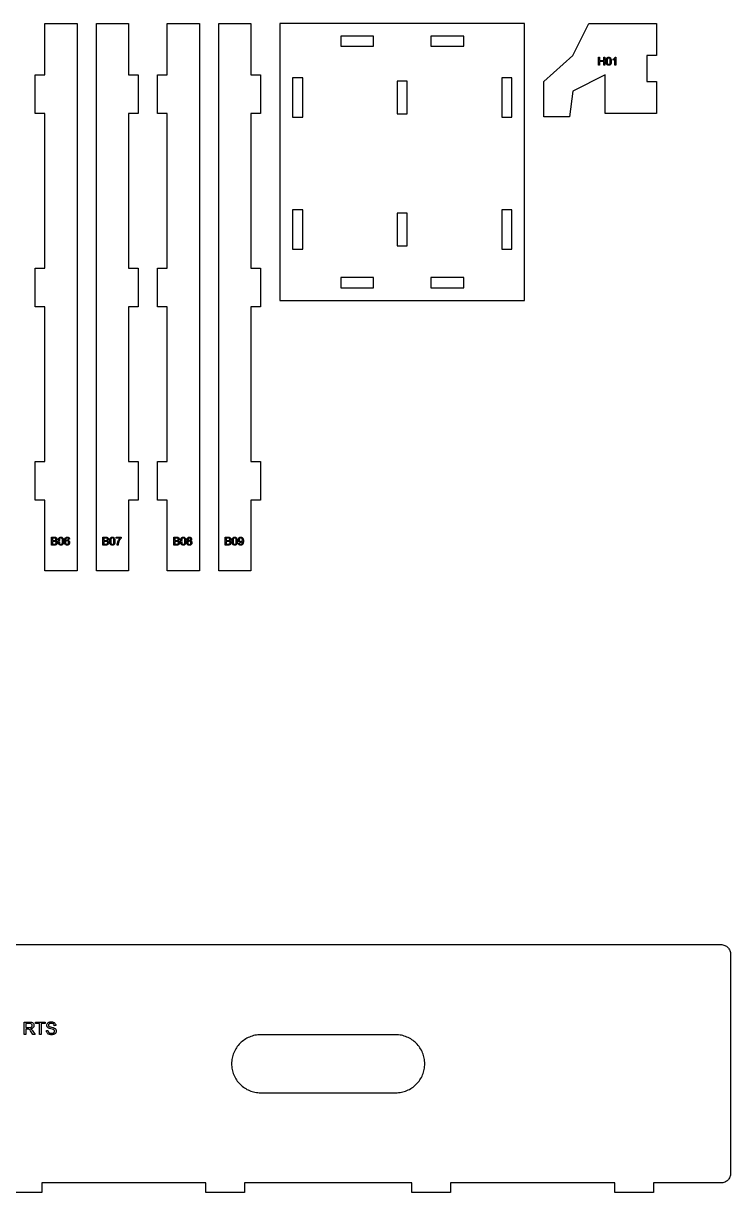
# Model space of a CAD drawing. Header units: millimetres. Extents: x 6 to 594, y -378 to -6.
# Drawn here: x 374.3 to 594, y -369 to -6 of the extents above; entities that cross this region are included whole.
import ezdxf

# ---------------------------------------------------------------- set-up
doc = ezdxf.new("R2010")
doc.units = ezdxf.units.MM
for name, color, linetype in [('cut_inner', 7, 'Continuous'), ('cut_outer', 7, 'Continuous'), ('engrave', 5, 'Continuous')]:
    doc.layers.add(name, color=color, linetype=linetype)

msp = doc.modelspace()

# ---------------------------------------------------------------- linework, layer by layer
at = {"layer": 'cut_inner'}
for points in [[(472.9, -13.07), (483.1, -13.07), (483.1, -9.93), (472.9, -9.93)], [(500.9, -13.07), (511.1, -13.07), (511.1, -9.93), (500.9, -9.93)], [(457.93, -35.1), (461.07, -35.1), (461.07, -22.9), (457.93, -22.9)], [(490.43, -34.1), (493.57, -34.1), (493.57, -23.9), (490.43, -23.9)], [(522.92, -35.1), (526.08, -35.1), (526.08, -22.9), (522.92, -22.9)], [(457.93, -76.1), (461.07, -76.1), (461.07, -63.9), (457.93, -63.9)], [(490.43, -75.1), (493.57, -75.1), (493.57, -64.9), (490.43, -64.9)], [(522.92, -76.1), (526.08, -76.1), (526.08, -63.9), (522.92, -63.9)], [(472.9, -88.08), (483.1, -88.08), (483.1, -84.92), (472.9, -84.92)], [(500.9, -88.08), (511.1, -88.08), (511.1, -84.92), (500.9, -84.92)], [(448, -338), (490, -338), (490.44, -337.99), (490.88, -337.96), (491.32, -337.9), (491.76, -337.83), (492.19, -337.73), (492.61, -337.61), (493.03, -337.47), (493.44, -337.31), (493.85, -337.14), (494.24, -336.94), (494.63, -336.72), (495, -336.48), (495.36, -336.23), (495.71, -335.96), (496.04, -335.67), (496.36, -335.36), (496.67, -335.04), (496.96, -334.71), (497.23, -334.36), (497.48, -334), (497.72, -333.63), (497.94, -333.24), (498.14, -332.85), (498.31, -332.44), (498.47, -332.03), (498.61, -331.61), (498.73, -331.19), (498.83, -330.76), (498.9, -330.32), (498.96, -329.88), (498.99, -329.44), (499, -329), (499, -329), (498.99, -328.56), (498.96, -328.12), (498.9, -327.68), (498.83, -327.24), (498.73, -326.81), (498.61, -326.39), (498.47, -325.97), (498.31, -325.56), (498.14, -325.15), (497.94, -324.76), (497.72, -324.37), (497.48, -324), (497.23, -323.64), (496.96, -323.29), (496.67, -322.96), (496.36, -322.64), (496.04, -322.33), (495.71, -322.04), (495.36, -321.77), (495, -321.52), (494.63, -321.28), (494.24, -321.06), (493.85, -320.86), (493.44, -320.69), (493.03, -320.53), (492.61, -320.39), (492.19, -320.27), (491.76, -320.17), (491.32, -320.1), (490.88, -320.04), (490.44, -320.01), (490, -320), (448, -320), (447.56, -320.01), (447.12, -320.04), (446.68, -320.1), (446.24, -320.17), (445.81, -320.27), (445.39, -320.39), (444.97, -320.53), (444.56, -320.69), (444.15, -320.86), (443.76, -321.06), (443.37, -321.28), (443, -321.52), (442.64, -321.77), (442.29, -322.04), (441.96, -322.33), (441.64, -322.64), (441.33, -322.96), (441.04, -323.29), (440.77, -323.64), (440.52, -324), (440.28, -324.37), (440.06, -324.76), (439.86, -325.15), (439.69, -325.56), (439.53, -325.97), (439.39, -326.39), (439.27, -326.81), (439.17, -327.24), (439.1, -327.68), (439.04, -328.12), (439.01, -328.56), (439, -329), (439, -329), (439.01, -329.44), (439.04, -329.88), (439.1, -330.32), (439.17, -330.76), (439.27, -331.19), (439.39, -331.61), (439.53, -332.03), (439.69, -332.44), (439.86, -332.85), (440.06, -333.24), (440.28, -333.63), (440.52, -334), (440.77, -334.36), (441.04, -334.71), (441.33, -335.04), (441.64, -335.36), (441.96, -335.67), (442.29, -335.96), (442.64, -336.23), (443, -336.48), (443.37, -336.72), (443.76, -336.94), (444.15, -337.14), (444.56, -337.31), (444.97, -337.47), (445.39, -337.61), (445.81, -337.73), (446.24, -337.83), (446.68, -337.9), (447.12, -337.96), (447.56, -337.99), (448, -338)]]:
    msp.add_lwpolyline(points, close=True, dxfattribs=at)
at = {"layer": 'cut_outer'}
for points in [[(378, -142), (381, -142), (381, -94), (378, -94), (378, -82), (381, -82), (381, -34), (378, -34), (378, -22), (381, -22), (381, -6), (391, -6), (391, -176), (381, -176), (381, -154), (378, -154)], [(410, -154), (407, -154), (407, -176), (397, -176), (397, -6), (407, -6), (407, -22), (410, -22), (410, -34), (407, -34), (407, -82), (410, -82), (410, -94), (407, -94), (407, -142), (410, -142)], [(416, -142), (419, -142), (419, -94), (416, -94), (416, -82), (419, -82), (419, -34), (416, -34), (416, -22), (419, -22), (419, -6), (429, -6), (429, -176), (419, -176), (419, -154), (416, -154)], [(448, -154), (445, -154), (445, -176), (435, -176), (435, -6), (445, -6), (445, -22), (448, -22), (448, -34), (445, -34), (445, -82), (448, -82), (448, -94), (445, -94), (445, -142), (448, -142)], [(454, -92), (530, -92), (530, -6), (454, -6)], [(571, -34), (568, -34), (555, -34), (555, -22), (545, -27), (544, -35), (536, -35), (536, -24), (545, -16), (550, -6), (568, -6), (571, -6), (571, -16), (568, -16), (568, -22), (568, -24), (571, -24)]]:
    msp.add_lwpolyline(points, close=True, dxfattribs=at)
msp.add_lwpolyline([(347, -292), (591, -292), (591.29, -292.01), (591.59, -292.06), (591.87, -292.13), (592.15, -292.23), (592.41, -292.35), (592.67, -292.51), (592.9, -292.68), (593.12, -292.88), (593.32, -293.1), (593.49, -293.33), (593.65, -293.59), (593.77, -293.85), (593.87, -294.13), (593.94, -294.41), (593.99, -294.71), (594, -295), (594, -363), (593.99, -363.29), (593.94, -363.59), (593.87, -363.87), (593.77, -364.15), (593.65, -364.41), (593.49, -364.67), (593.32, -364.9), (593.12, -365.12), (592.9, -365.32), (592.67, -365.49), (592.41, -365.65), (592.15, -365.77), (591.87, -365.87), (591.59, -365.94), (591.29, -365.99), (591, -366), (570, -366), (570, -369), (558, -369), (558, -366), (507, -366), (507, -369), (495, -369), (495, -366), (443, -366), (443, -369), (431, -369), (431, -366), (380, -366), (380, -369), (368, -369)], dxfattribs=at)
at = {"layer": 'engrave'}
for points in [[(553, -18.96), (553, -16.51), (553.32, -16.51), (553.32, -17.52), (554.6, -17.52), (554.6, -16.51), (554.92, -16.51), (554.92, -18.96), (554.6, -18.96), (554.6, -17.8), (553.32, -17.8), (553.32, -18.96), (553, -18.96)], [(555.34, -17.75), (555.34, -17.54), (555.36, -17.36), (555.39, -17.19), (555.43, -17.05), (555.48, -16.93), (555.54, -16.82), (555.61, -16.72), (555.69, -16.64), (555.79, -16.58), (555.89, -16.54), (556.01, -16.51), (556.14, -16.5), (556.23, -16.5), (556.32, -16.52), (556.4, -16.54), (556.48, -16.58), (556.55, -16.62), (556.62, -16.68), (556.68, -16.74), (556.73, -16.81), (556.81, -16.97), (556.88, -17.17), (556.92, -17.42), (556.93, -17.75), (556.93, -17.96), (556.91, -18.14), (556.88, -18.3), (556.85, -18.45), (556.8, -18.57), (556.74, -18.68), (556.66, -18.78), (556.58, -18.86), (556.49, -18.92), (556.38, -18.96), (556.26, -18.99), (556.14, -19), (555.97, -18.98), (555.82, -18.94), (555.69, -18.86), (555.58, -18.75), (555.52, -18.66), (555.47, -18.57), (555.43, -18.46), (555.4, -18.34), (555.35, -18.07), (555.34, -17.75)], [(555.65, -17.75), (555.66, -18.03), (555.68, -18.25), (555.73, -18.43), (555.79, -18.55), (555.86, -18.64), (555.95, -18.7), (556.04, -18.74), (556.14, -18.75), (556.24, -18.74), (556.33, -18.7), (556.41, -18.64), (556.48, -18.55), (556.55, -18.43), (556.59, -18.25), (556.62, -18.03), (556.63, -17.75), (556.62, -17.47), (556.59, -17.25), (556.55, -17.07), (556.48, -16.95), (556.41, -16.86), (556.33, -16.8), (556.23, -16.76), (556.13, -16.75), (556.03, -16.76), (555.95, -16.79), (555.87, -16.85), (555.8, -16.92), (555.73, -17.06), (555.69, -17.24), (555.66, -17.47), (555.65, -17.75)], [(558.37, -18.96), (558.07, -18.96), (558.07, -17.04), (557.95, -17.15), (557.79, -17.25), (557.62, -17.34), (557.47, -17.41), (557.47, -17.11), (557.71, -16.98), (557.91, -16.83), (558.07, -16.66), (558.13, -16.58), (558.18, -16.5), (558.37, -16.5), (558.37, -18.96)], [(383, -167.96), (383, -165.51), (383.92, -165.51), (384.05, -165.51), (384.17, -165.53), (384.28, -165.55), (384.37, -165.58), (384.45, -165.63), (384.52, -165.68), (384.58, -165.74), (384.63, -165.81), (384.68, -165.89), (384.71, -165.97), (384.72, -166.05), (384.73, -166.14), (384.72, -166.21), (384.71, -166.29), (384.68, -166.36), (384.64, -166.43), (384.6, -166.5), (384.54, -166.56), (384.47, -166.61), (384.39, -166.66), (384.49, -166.69), (384.58, -166.74), (384.66, -166.81), (384.73, -166.88), (384.78, -166.96), (384.82, -167.05), (384.84, -167.15), (384.85, -167.25), (384.83, -167.41), (384.78, -167.57), (384.69, -167.7), (384.6, -167.8), (384.48, -167.87), (384.33, -167.92), (384.15, -167.95), (383.93, -167.96), (383, -167.96)], [(383.32, -166.54), (383.85, -166.54), (384.04, -166.53), (384.16, -166.51), (384.27, -166.46), (384.35, -166.39), (384.4, -166.29), (384.41, -166.17), (384.4, -166.06), (384.35, -165.96), (384.28, -165.88), (384.19, -165.83), (384.04, -165.81), (383.81, -165.8), (383.32, -165.8), (383.32, -166.54)], [(383.32, -167.67), (383.93, -167.67), (384.15, -167.66), (384.26, -167.63), (384.34, -167.59), (384.41, -167.53), (384.46, -167.45), (384.5, -167.36), (384.51, -167.25), (384.5, -167.12), (384.44, -167.01), (384.4, -166.96), (384.36, -166.92), (384.25, -166.87), (384.1, -166.84), (383.89, -166.83), (383.32, -166.83), (383.32, -167.67)], [(385.17, -166.75), (385.18, -166.54), (385.2, -166.36), (385.22, -166.19), (385.26, -166.05), (385.31, -165.93), (385.37, -165.82), (385.44, -165.72), (385.53, -165.64), (385.62, -165.58), (385.73, -165.54), (385.84, -165.51), (385.97, -165.5), (386.07, -165.5), (386.16, -165.52), (386.24, -165.54), (386.32, -165.58), (386.39, -165.62), (386.45, -165.68), (386.51, -165.74), (386.56, -165.81), (386.65, -165.97), (386.71, -166.17), (386.76, -166.42), (386.77, -166.75), (386.76, -166.96), (386.75, -167.14), (386.72, -167.3), (386.68, -167.45), (386.63, -167.57), (386.57, -167.68), (386.5, -167.78), (386.42, -167.86), (386.32, -167.92), (386.22, -167.96), (386.1, -167.99), (385.97, -168), (385.8, -167.98), (385.65, -167.94), (385.53, -167.86), (385.41, -167.75), (385.36, -167.66), (385.31, -167.57), (385.27, -167.46), (385.23, -167.34), (385.19, -167.07), (385.17, -166.75)], [(385.48, -166.75), (385.49, -167.03), (385.52, -167.25), (385.56, -167.43), (385.62, -167.55), (385.7, -167.64), (385.78, -167.7), (385.87, -167.74), (385.97, -167.75), (386.07, -167.74), (386.16, -167.7), (386.24, -167.64), (386.32, -167.55), (386.38, -167.43), (386.42, -167.25), (386.45, -167.03), (386.46, -166.75), (386.45, -166.47), (386.42, -166.25), (386.38, -166.07), (386.32, -165.95), (386.24, -165.86), (386.16, -165.8), (386.07, -165.76), (385.97, -165.75), (385.87, -165.76), (385.78, -165.79), (385.7, -165.85), (385.64, -165.92), (385.57, -166.06), (385.52, -166.24), (385.49, -166.47), (385.48, -166.75)], [(388.63, -166.11), (388.34, -166.13), (388.29, -165.98), (388.22, -165.88), (388.16, -165.82), (388.09, -165.78), (388.01, -165.76), (387.92, -165.75), (387.85, -165.75), (387.79, -165.77), (387.73, -165.79), (387.67, -165.83), (387.6, -165.89), (387.54, -165.95), (387.49, -166.04), (387.45, -166.13), (387.41, -166.24), (387.38, -166.37), (387.37, -166.52), (387.36, -166.7), (387.42, -166.62), (387.48, -166.55), (387.55, -166.5), (387.63, -166.45), (387.71, -166.42), (387.79, -166.39), (387.87, -166.38), (387.95, -166.37), (388.1, -166.38), (388.23, -166.43), (388.36, -166.49), (388.47, -166.59), (388.56, -166.71), (388.63, -166.84), (388.66, -167), (388.68, -167.16), (388.67, -167.28), (388.65, -167.39), (388.62, -167.49), (388.58, -167.59), (388.52, -167.68), (388.46, -167.77), (388.39, -167.84), (388.31, -167.89), (388.22, -167.94), (388.12, -167.97), (388.02, -167.99), (387.91, -168), (387.73, -167.98), (387.57, -167.93), (387.43, -167.84), (387.3, -167.72), (387.24, -167.65), (387.19, -167.56), (387.15, -167.47), (387.12, -167.36), (387.08, -167.11), (387.06, -166.81), (387.08, -166.48), (387.1, -166.33), (387.13, -166.2), (387.16, -166.08), (387.21, -165.97), (387.26, -165.87), (387.32, -165.78), (387.45, -165.66), (387.52, -165.61), (387.59, -165.57), (387.76, -165.52), (387.94, -165.5), (388.08, -165.51), (388.2, -165.54), (388.31, -165.59), (388.41, -165.66), (388.5, -165.75), (388.56, -165.85), (388.61, -165.97), (388.63, -166.11)], [(387.41, -167.16), (387.42, -167.32), (387.47, -167.46), (387.51, -167.53), (387.55, -167.59), (387.6, -167.64), (387.66, -167.68), (387.78, -167.73), (387.91, -167.75), (388, -167.74), (388.08, -167.71), (388.16, -167.67), (388.23, -167.6), (388.29, -167.52), (388.34, -167.42), (388.36, -167.31), (388.37, -167.18), (388.36, -167.06), (388.34, -166.95), (388.29, -166.86), (388.24, -166.78), (388.16, -166.72), (388.08, -166.67), (387.99, -166.64), (387.89, -166.64), (387.8, -166.64), (387.71, -166.67), (387.62, -166.72), (387.55, -166.78), (387.49, -166.86), (387.44, -166.95), (387.42, -167.05), (387.41, -167.16)], [(399, -167.96), (399, -165.51), (399.92, -165.51), (400.05, -165.51), (400.17, -165.53), (400.28, -165.55), (400.37, -165.58), (400.45, -165.63), (400.52, -165.68), (400.58, -165.74), (400.63, -165.81), (400.68, -165.89), (400.71, -165.97), (400.72, -166.05), (400.73, -166.14), (400.72, -166.21), (400.71, -166.29), (400.68, -166.36), (400.64, -166.43), (400.6, -166.5), (400.54, -166.56), (400.47, -166.61), (400.39, -166.66), (400.49, -166.69), (400.58, -166.74), (400.66, -166.81), (400.73, -166.88), (400.78, -166.96), (400.82, -167.05), (400.84, -167.15), (400.85, -167.25), (400.83, -167.41), (400.78, -167.57), (400.69, -167.7), (400.6, -167.8), (400.48, -167.87), (400.33, -167.92), (400.15, -167.95), (399.93, -167.96), (399, -167.96)], [(399.32, -166.54), (399.85, -166.54), (400.04, -166.53), (400.16, -166.51), (400.27, -166.46), (400.35, -166.39), (400.4, -166.29), (400.41, -166.17), (400.4, -166.06), (400.35, -165.96), (400.28, -165.88), (400.19, -165.83), (400.04, -165.81), (399.81, -165.8), (399.32, -165.8), (399.32, -166.54)], [(399.32, -167.67), (399.93, -167.67), (400.15, -167.66), (400.26, -167.63), (400.34, -167.59), (400.41, -167.53), (400.46, -167.45), (400.5, -167.36), (400.51, -167.25), (400.5, -167.12), (400.44, -167.01), (400.4, -166.96), (400.36, -166.92), (400.25, -166.87), (400.1, -166.84), (399.89, -166.83), (399.32, -166.83), (399.32, -167.67)], [(401.17, -166.75), (401.18, -166.54), (401.2, -166.36), (401.22, -166.19), (401.26, -166.05), (401.31, -165.93), (401.37, -165.82), (401.44, -165.72), (401.53, -165.64), (401.62, -165.58), (401.73, -165.54), (401.84, -165.51), (401.97, -165.5), (402.07, -165.5), (402.16, -165.52), (402.24, -165.54), (402.32, -165.58), (402.39, -165.62), (402.45, -165.68), (402.51, -165.74), (402.56, -165.81), (402.65, -165.97), (402.71, -166.17), (402.76, -166.42), (402.77, -166.75), (402.76, -166.96), (402.75, -167.14), (402.72, -167.3), (402.68, -167.45), (402.63, -167.57), (402.57, -167.68), (402.5, -167.78), (402.42, -167.86), (402.32, -167.92), (402.22, -167.96), (402.1, -167.99), (401.97, -168), (401.8, -167.98), (401.65, -167.94), (401.53, -167.86), (401.41, -167.75), (401.36, -167.66), (401.31, -167.57), (401.27, -167.46), (401.23, -167.34), (401.19, -167.07), (401.17, -166.75)], [(401.48, -166.75), (401.49, -167.03), (401.52, -167.25), (401.56, -167.43), (401.62, -167.55), (401.7, -167.64), (401.78, -167.7), (401.87, -167.74), (401.97, -167.75), (402.07, -167.74), (402.16, -167.7), (402.24, -167.64), (402.32, -167.55), (402.38, -167.43), (402.42, -167.25), (402.45, -167.03), (402.46, -166.75), (402.45, -166.47), (402.42, -166.25), (402.38, -166.07), (402.32, -165.95), (402.24, -165.86), (402.16, -165.8), (402.07, -165.76), (401.97, -165.75), (401.87, -165.76), (401.78, -165.79), (401.7, -165.85), (401.64, -165.92), (401.57, -166.06), (401.52, -166.24), (401.49, -166.47), (401.48, -166.75)], [(403.09, -165.83), (403.09, -165.54), (404.68, -165.54), (404.68, -165.78), (404.56, -165.91), (404.45, -166.07), (404.33, -166.24), (404.22, -166.44), (404.11, -166.64), (404.01, -166.86), (403.93, -167.07), (403.86, -167.29), (403.79, -167.61), (403.75, -167.96), (403.44, -167.96), (403.45, -167.81), (403.47, -167.64), (403.55, -167.26), (403.61, -167.06), (403.68, -166.86), (403.77, -166.66), (403.86, -166.47), (403.97, -166.29), (404.07, -166.12), (404.18, -165.97), (404.29, -165.83), (403.09, -165.83)], [(421, -167.96), (421, -165.51), (421.92, -165.51), (422.05, -165.51), (422.17, -165.53), (422.28, -165.55), (422.37, -165.58), (422.45, -165.63), (422.52, -165.68), (422.58, -165.74), (422.63, -165.81), (422.68, -165.89), (422.71, -165.97), (422.72, -166.05), (422.73, -166.14), (422.72, -166.21), (422.71, -166.29), (422.68, -166.36), (422.64, -166.43), (422.6, -166.5), (422.54, -166.56), (422.47, -166.61), (422.39, -166.66), (422.49, -166.69), (422.58, -166.74), (422.66, -166.81), (422.73, -166.88), (422.78, -166.96), (422.82, -167.05), (422.84, -167.15), (422.85, -167.25), (422.83, -167.41), (422.78, -167.57), (422.69, -167.7), (422.6, -167.8), (422.48, -167.87), (422.33, -167.92), (422.15, -167.95), (421.93, -167.96), (421, -167.96)], [(421.32, -166.54), (421.85, -166.54), (422.04, -166.53), (422.16, -166.51), (422.27, -166.46), (422.35, -166.39), (422.4, -166.29), (422.41, -166.17), (422.4, -166.06), (422.35, -165.96), (422.28, -165.88), (422.19, -165.83), (422.04, -165.81), (421.81, -165.8), (421.32, -165.8), (421.32, -166.54)], [(421.32, -167.67), (421.93, -167.67), (422.15, -167.66), (422.26, -167.63), (422.34, -167.59), (422.41, -167.53), (422.46, -167.45), (422.5, -167.36), (422.51, -167.25), (422.5, -167.12), (422.44, -167.01), (422.4, -166.96), (422.36, -166.92), (422.25, -166.87), (422.1, -166.84), (421.89, -166.83), (421.32, -166.83), (421.32, -167.67)], [(423.17, -166.75), (423.18, -166.54), (423.2, -166.36), (423.22, -166.19), (423.26, -166.05), (423.31, -165.93), (423.37, -165.82), (423.44, -165.72), (423.53, -165.64), (423.62, -165.58), (423.73, -165.54), (423.84, -165.51), (423.97, -165.5), (424.07, -165.5), (424.16, -165.52), (424.24, -165.54), (424.32, -165.58), (424.39, -165.62), (424.45, -165.68), (424.51, -165.74), (424.56, -165.81), (424.65, -165.97), (424.71, -166.17), (424.76, -166.42), (424.77, -166.75), (424.76, -166.96), (424.75, -167.14), (424.72, -167.3), (424.68, -167.45), (424.63, -167.57), (424.57, -167.68), (424.5, -167.78), (424.42, -167.86), (424.32, -167.92), (424.22, -167.96), (424.1, -167.99), (423.97, -168), (423.8, -167.98), (423.65, -167.94), (423.53, -167.86), (423.41, -167.75), (423.36, -167.66), (423.31, -167.57), (423.27, -167.46), (423.23, -167.34), (423.19, -167.07), (423.17, -166.75)], [(423.48, -166.75), (423.49, -167.03), (423.52, -167.25), (423.56, -167.43), (423.62, -167.55), (423.7, -167.64), (423.78, -167.7), (423.87, -167.74), (423.97, -167.75), (424.07, -167.74), (424.16, -167.7), (424.24, -167.64), (424.32, -167.55), (424.38, -167.43), (424.42, -167.25), (424.45, -167.03), (424.46, -166.75), (424.45, -166.47), (424.42, -166.25), (424.38, -166.07), (424.32, -165.95), (424.24, -165.86), (424.16, -165.8), (424.07, -165.76), (423.97, -165.75), (423.87, -165.76), (423.78, -165.79), (423.7, -165.85), (423.64, -165.92), (423.57, -166.06), (423.52, -166.24), (423.49, -166.47), (423.48, -166.75)], [(425.54, -166.63), (425.45, -166.59), (425.37, -166.55), (425.31, -166.5), (425.26, -166.44), (425.22, -166.37), (425.19, -166.3), (425.18, -166.22), (425.17, -166.13), (425.18, -166), (425.22, -165.89), (425.28, -165.78), (425.36, -165.68), (425.47, -165.6), (425.59, -165.55), (425.72, -165.51), (425.87, -165.5), (426.03, -165.51), (426.16, -165.55), (426.28, -165.6), (426.39, -165.69), (426.47, -165.78), (426.54, -165.89), (426.57, -166.01), (426.58, -166.14), (426.58, -166.22), (426.56, -166.3), (426.53, -166.37), (426.5, -166.44), (426.44, -166.5), (426.38, -166.55), (426.31, -166.59), (426.22, -166.63), (426.33, -166.67), (426.42, -166.73), (426.5, -166.79), (426.57, -166.87), (426.62, -166.95), (426.66, -167.05), (426.68, -167.15), (426.68, -167.26), (426.67, -167.41), (426.63, -167.55), (426.56, -167.67), (426.46, -167.79), (426.34, -167.88), (426.21, -167.95), (426.05, -167.99), (425.88, -168), (425.71, -167.99), (425.55, -167.95), (425.41, -167.88), (425.29, -167.79), (425.2, -167.67), (425.13, -167.54), (425.09, -167.4), (425.07, -167.25), (425.08, -167.14), (425.1, -167.03), (425.14, -166.94), (425.19, -166.85), (425.26, -166.78), (425.34, -166.71), (425.43, -166.67), (425.54, -166.63)], [(425.38, -167.25), (425.4, -167.38), (425.44, -167.5), (425.52, -167.61), (425.62, -167.69), (425.75, -167.74), (425.88, -167.75), (425.98, -167.74), (426.08, -167.72), (426.16, -167.67), (426.24, -167.61), (426.3, -167.54), (426.34, -167.46), (426.37, -167.36), (426.38, -167.26), (426.37, -167.16), (426.34, -167.06), (426.3, -166.98), (426.23, -166.9), (426.16, -166.84), (426.07, -166.8), (425.98, -166.77), (425.87, -166.76), (425.77, -166.77), (425.68, -166.8), (425.59, -166.84), (425.52, -166.9), (425.46, -166.98), (425.42, -167.06), (425.39, -167.15), (425.38, -167.25)], [(425.48, -166.12), (425.48, -166.2), (425.51, -166.28), (425.54, -166.35), (425.59, -166.41), (425.65, -166.45), (425.72, -166.49), (425.79, -166.51), (425.88, -166.52), (425.96, -166.51), (426.04, -166.49), (426.11, -166.45), (426.16, -166.41), (426.21, -166.35), (426.25, -166.28), (426.27, -166.21), (426.28, -166.14), (426.27, -166.06), (426.25, -165.99), (426.21, -165.92), (426.16, -165.86), (426.1, -165.81), (426.03, -165.78), (425.96, -165.75), (425.88, -165.75), (425.79, -165.75), (425.72, -165.77), (425.65, -165.81), (425.59, -165.86), (425.54, -165.92), (425.51, -165.98), (425.48, -166.05), (425.48, -166.12)], [(437, -167.96), (437, -165.51), (437.92, -165.51), (438.05, -165.51), (438.17, -165.53), (438.28, -165.55), (438.37, -165.58), (438.45, -165.63), (438.52, -165.68), (438.58, -165.74), (438.63, -165.81), (438.68, -165.89), (438.71, -165.97), (438.72, -166.05), (438.73, -166.14), (438.72, -166.21), (438.71, -166.29), (438.68, -166.36), (438.64, -166.43), (438.6, -166.5), (438.54, -166.56), (438.47, -166.61), (438.39, -166.66), (438.49, -166.69), (438.58, -166.74), (438.66, -166.81), (438.73, -166.88), (438.78, -166.96), (438.82, -167.05), (438.84, -167.15), (438.85, -167.25), (438.83, -167.41), (438.78, -167.57), (438.69, -167.7), (438.6, -167.8), (438.48, -167.87), (438.33, -167.92), (438.15, -167.95), (437.93, -167.96), (437, -167.96)], [(437.32, -166.54), (437.85, -166.54), (438.04, -166.53), (438.16, -166.51), (438.27, -166.46), (438.35, -166.39), (438.4, -166.29), (438.41, -166.17), (438.4, -166.06), (438.35, -165.96), (438.28, -165.88), (438.19, -165.83), (438.04, -165.81), (437.81, -165.8), (437.32, -165.8), (437.32, -166.54)], [(437.32, -167.67), (437.93, -167.67), (438.15, -167.66), (438.26, -167.63), (438.34, -167.59), (438.41, -167.53), (438.46, -167.45), (438.5, -167.36), (438.51, -167.25), (438.5, -167.12), (438.44, -167.01), (438.4, -166.96), (438.36, -166.92), (438.25, -166.87), (438.1, -166.84), (437.89, -166.83), (437.32, -166.83), (437.32, -167.67)], [(439.17, -166.75), (439.18, -166.54), (439.2, -166.36), (439.22, -166.19), (439.26, -166.05), (439.31, -165.93), (439.37, -165.82), (439.44, -165.72), (439.53, -165.64), (439.62, -165.58), (439.73, -165.54), (439.84, -165.51), (439.97, -165.5), (440.07, -165.5), (440.16, -165.52), (440.24, -165.54), (440.32, -165.58), (440.39, -165.62), (440.45, -165.68), (440.51, -165.74), (440.56, -165.81), (440.65, -165.97), (440.71, -166.17), (440.76, -166.42), (440.77, -166.75), (440.76, -166.96), (440.75, -167.14), (440.72, -167.3), (440.68, -167.45), (440.63, -167.57), (440.57, -167.68), (440.5, -167.78), (440.42, -167.86), (440.32, -167.92), (440.22, -167.96), (440.1, -167.99), (439.97, -168), (439.8, -167.98), (439.65, -167.94), (439.53, -167.86), (439.41, -167.75), (439.36, -167.66), (439.31, -167.57), (439.27, -167.46), (439.23, -167.34), (439.19, -167.07), (439.17, -166.75)], [(439.48, -166.75), (439.49, -167.03), (439.52, -167.25), (439.56, -167.43), (439.62, -167.55), (439.7, -167.64), (439.78, -167.7), (439.87, -167.74), (439.97, -167.75), (440.07, -167.74), (440.16, -167.7), (440.24, -167.64), (440.32, -167.55), (440.38, -167.43), (440.42, -167.25), (440.45, -167.03), (440.46, -166.75), (440.45, -166.47), (440.42, -166.25), (440.38, -166.07), (440.32, -165.95), (440.24, -165.86), (440.16, -165.8), (440.07, -165.76), (439.97, -165.75), (439.87, -165.76), (439.78, -165.79), (439.7, -165.85), (439.64, -165.92), (439.57, -166.06), (439.52, -166.24), (439.49, -166.47), (439.48, -166.75)], [(441.12, -167.39), (441.41, -167.37), (441.43, -167.46), (441.46, -167.54), (441.5, -167.61), (441.55, -167.66), (441.6, -167.7), (441.67, -167.73), (441.74, -167.75), (441.81, -167.75), (441.94, -167.74), (442.06, -167.69), (442.15, -167.62), (442.23, -167.52), (442.29, -167.4), (442.34, -167.23), (442.37, -167.05), (442.39, -166.87), (442.38, -166.81), (442.33, -166.87), (442.28, -166.94), (442.21, -166.99), (442.14, -167.04), (442.06, -167.08), (441.98, -167.11), (441.89, -167.12), (441.8, -167.13), (441.65, -167.11), (441.52, -167.07), (441.4, -167), (441.29, -166.91), (441.19, -166.79), (441.13, -166.65), (441.09, -166.5), (441.07, -166.33), (441.09, -166.15), (441.13, -165.99), (441.2, -165.85), (441.29, -165.73), (441.41, -165.63), (441.54, -165.56), (441.69, -165.51), (441.84, -165.5), (441.96, -165.51), (442.07, -165.53), (442.18, -165.57), (442.28, -165.63), (442.37, -165.7), (442.46, -165.78), (442.52, -165.88), (442.58, -166), (442.63, -166.13), (442.66, -166.29), (442.68, -166.47), (442.68, -166.68), (442.68, -166.91), (442.66, -167.11), (442.63, -167.28), (442.58, -167.43), (442.53, -167.56), (442.46, -167.68), (442.37, -167.77), (442.28, -167.85), (442.17, -167.92), (442.06, -167.96), (441.94, -167.99), (441.81, -168), (441.67, -167.99), (441.55, -167.96), (441.44, -167.91), (441.34, -167.84), (441.26, -167.75), (441.19, -167.65), (441.15, -167.53), (441.12, -167.39)], [(442.35, -166.31), (442.34, -166.19), (442.32, -166.08), (442.27, -165.98), (442.21, -165.9), (442.14, -165.83), (442.06, -165.79), (441.97, -165.76), (441.88, -165.75), (441.78, -165.76), (441.69, -165.79), (441.61, -165.84), (441.53, -165.91), (441.47, -166), (441.42, -166.1), (441.39, -166.21), (441.38, -166.34), (441.39, -166.45), (441.42, -166.55), (441.46, -166.64), (441.52, -166.72), (441.6, -166.78), (441.68, -166.83), (441.77, -166.85), (441.87, -166.86), (441.97, -166.85), (442.06, -166.83), (442.14, -166.78), (442.22, -166.72), (442.28, -166.64), (442.32, -166.54), (442.34, -166.43), (442.35, -166.31)], [(374.52, -319.93), (374.52, -316.07), (376.24, -316.07), (376.48, -316.07), (376.69, -316.09), (376.87, -316.12), (377.02, -316.17), (377.15, -316.23), (377.27, -316.31), (377.37, -316.42), (377.45, -316.54), (377.52, -316.67), (377.57, -316.82), (377.6, -316.97), (377.61, -317.12), (377.6, -317.32), (377.55, -317.5), (377.46, -317.67), (377.35, -317.82), (377.28, -317.88), (377.2, -317.94), (377.01, -318.05), (376.79, -318.12), (376.53, -318.17), (376.7, -318.27), (376.83, -318.37), (376.94, -318.48), (377.05, -318.6), (377.26, -318.88), (377.93, -319.93), (377.29, -319.93), (376.78, -319.13), (376.57, -318.82), (376.41, -318.6), (376.27, -318.44), (376.15, -318.34), (376.03, -318.28), (375.91, -318.23), (375.8, -318.22), (375.63, -318.22), (375.03, -318.22), (375.03, -319.93), (374.52, -319.93)], [(375.03, -317.77), (376.13, -317.77), (376.3, -317.77), (376.45, -317.75), (376.57, -317.73), (376.68, -317.7), (376.78, -317.66), (376.86, -317.61), (376.93, -317.54), (376.98, -317.47), (377.03, -317.39), (377.06, -317.3), (377.08, -317.21), (377.09, -317.12), (377.07, -316.99), (377.04, -316.87), (376.98, -316.76), (376.89, -316.67), (376.77, -316.59), (376.63, -316.54), (376.46, -316.5), (376.26, -316.49), (375.03, -316.49), (375.03, -317.77)], [(379.3, -319.93), (379.3, -316.52), (378.03, -316.52), (378.03, -316.07), (381.09, -316.07), (381.09, -316.52), (379.82, -316.52), (379.82, -319.93), (379.3, -319.93)], [(381.45, -318.69), (381.93, -318.65), (381.95, -318.79), (381.99, -318.91), (382.03, -319.03), (382.09, -319.13), (382.16, -319.21), (382.25, -319.29), (382.35, -319.36), (382.48, -319.43), (382.61, -319.48), (382.76, -319.51), (382.91, -319.53), (383.07, -319.54), (383.21, -319.54), (383.35, -319.52), (383.47, -319.49), (383.59, -319.45), (383.69, -319.41), (383.78, -319.35), (383.86, -319.29), (383.92, -319.22), (383.97, -319.14), (384, -319.06), (384.02, -318.97), (384.03, -318.88), (384.03, -318.8), (384.01, -318.71), (383.97, -318.64), (383.93, -318.57), (383.86, -318.5), (383.79, -318.44), (383.69, -318.39), (383.58, -318.34), (383.33, -318.26), (382.89, -318.15), (382.44, -318.02), (382.27, -317.97), (382.14, -317.91), (382.01, -317.83), (381.9, -317.75), (381.81, -317.65), (381.73, -317.55), (381.67, -317.44), (381.63, -317.32), (381.6, -317.2), (381.59, -317.07), (381.6, -316.92), (381.64, -316.78), (381.69, -316.65), (381.76, -316.52), (381.85, -316.4), (381.96, -316.29), (382.1, -316.21), (382.25, -316.13), (382.41, -316.07), (382.58, -316.03), (382.76, -316.01), (382.96, -316), (383.16, -316.01), (383.36, -316.03), (383.54, -316.08), (383.71, -316.14), (383.87, -316.22), (384, -316.31), (384.12, -316.42), (384.22, -316.55), (384.3, -316.69), (384.35, -316.83), (384.39, -316.99), (384.41, -317.16), (383.92, -317.19), (383.89, -317.02), (383.83, -316.87), (383.75, -316.74), (383.65, -316.64), (383.52, -316.56), (383.37, -316.5), (383.19, -316.46), (382.98, -316.45), (382.76, -316.46), (382.57, -316.49), (382.42, -316.55), (382.3, -316.62), (382.21, -316.71), (382.14, -316.81), (382.1, -316.92), (382.09, -317.03), (382.1, -317.13), (382.12, -317.22), (382.17, -317.3), (382.24, -317.37), (382.34, -317.44), (382.5, -317.51), (382.73, -317.58), (383.01, -317.65), (383.54, -317.78), (383.72, -317.84), (383.87, -317.9), (384.02, -317.98), (384.16, -318.07), (384.27, -318.18), (384.36, -318.29), (384.43, -318.42), (384.48, -318.55), (384.52, -318.69), (384.53, -318.84), (384.51, -318.99), (384.48, -319.14), (384.43, -319.28), (384.35, -319.42), (384.25, -319.55), (384.13, -319.67), (384, -319.76), (383.84, -319.85), (383.67, -319.91), (383.49, -319.96), (383.3, -319.99), (383.09, -320), (382.84, -319.99), (382.61, -319.96), (382.4, -319.91), (382.22, -319.85), (382.05, -319.76), (381.9, -319.66), (381.77, -319.53), (381.66, -319.39), (381.57, -319.23), (381.5, -319.06), (381.46, -318.88), (381.45, -318.69)]]:
    msp.add_lwpolyline(points, close=True, dxfattribs=at)

doc.saveas('drawing.dxf')
